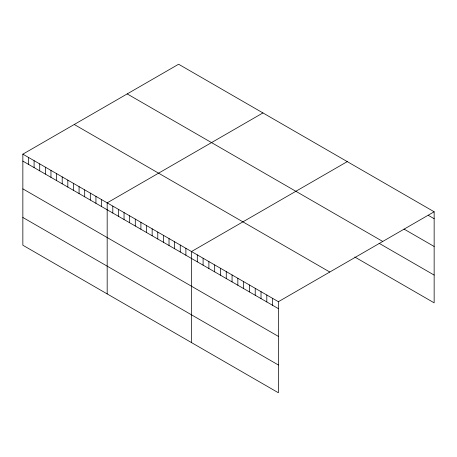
<?xml version="1.0" encoding="UTF-8"?>
<svg xmlns="http://www.w3.org/2000/svg" width="457" height="457" viewBox="0 0 457 457"><rect width="100%" height="100%" fill="white"/><g stroke="black" fill="none" stroke-linecap="round" stroke-linejoin="round"><path stroke-width="0.69" d="M22.85 154.163L278.393 301.7L278.393 392.763L22.85 245.22L22.85 154.163L178.607 64.237L434.15 211.78L434.15 302.837L354.792 257.023M262.935 112.925L107.178 202.851L107.178 293.908M347.263 161.612L191.512 251.539L191.512 342.596M278.393 301.7L434.15 211.78M428.358 215.373L434.15 218.714M404.028 229.088L434.15 246.477M127.206 93.914L382.749 241.45M379.121 243.307L434.15 275.08M74.251 124.487L329.794 272.024M22.85 161.104L278.393 308.641M22.85 188.861L278.393 336.398M22.85 217.463L278.393 365M272.601 298.358L272.601 305.293M266.808 295.011L266.808 301.951M261.021 291.669L261.021 298.61M255.229 288.321L255.229 295.262M249.436 284.979L249.436 291.92M243.644 281.638L243.644 288.573M237.851 278.29L237.851 285.231M232.059 274.948L232.059 281.883M226.266 271.601L226.266 278.542M220.474 268.259L220.474 275.2M214.681 264.917L214.681 271.852M208.889 261.57L208.889 268.51M203.097 258.228L203.097 265.163M197.304 254.88L197.304 261.821M185.89 248.294L185.89 255.229M180.264 245.043L180.264 251.984M174.643 241.799L174.643 248.739M169.021 238.554L169.021 245.495M163.4 235.309L163.4 242.25M157.779 232.065L157.779 239M152.158 228.814L152.158 235.755M146.531 225.569L146.531 232.51M140.91 222.325L140.91 229.265M135.289 219.08L135.289 226.021M129.668 215.835L129.668 222.77M124.047 212.585L124.047 219.526M118.426 209.34L118.426 216.281M112.805 206.096L112.805 213.036M101.557 199.606L101.557 206.541M95.936 196.361L95.936 203.296M90.315 193.111L90.315 200.052M84.694 189.866L84.694 196.807M79.072 186.622L79.072 193.562M73.446 183.377L73.446 190.312M67.825 180.132L67.825 187.067M62.203 176.882L62.203 183.823M56.582 173.637L56.582 180.578M50.961 170.392L50.961 177.333M45.34 167.148L45.34 174.083M39.713 163.903L39.713 170.838M34.092 160.653L34.092 167.593M28.471 157.408L28.471 164.349"/></g></svg>
